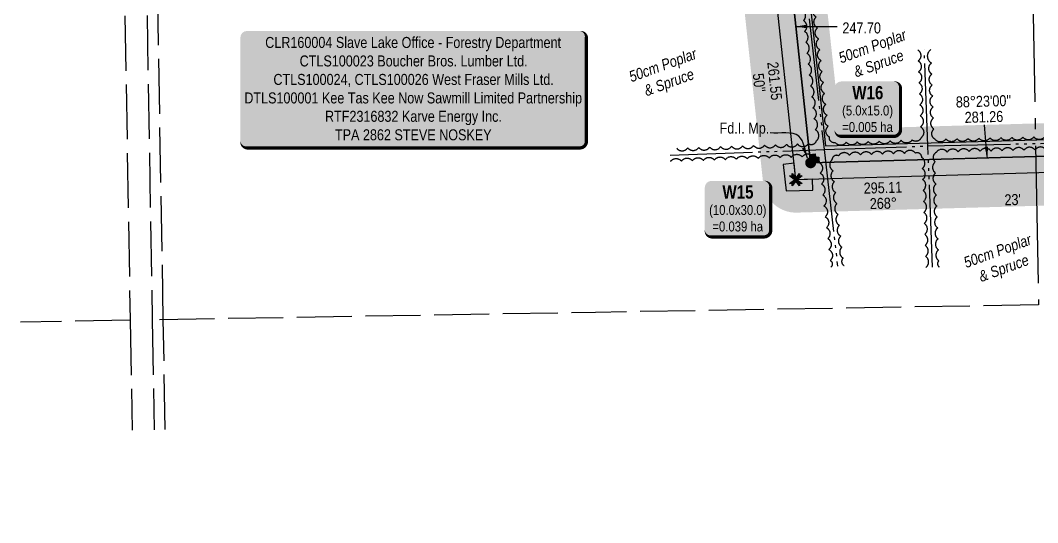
# Model space of a CAD drawing. Extents: x 571054 to 575687, y 6270459 to 6274187.
# Drawn here: x 573008 to 573933, y 6271197 to 6271654 of the extents above; entities that cross this region are included whole.
import ezdxf
from ezdxf.enums import TextEntityAlignment as Align

# ---------------------------------------------------------------- set-up
doc = ezdxf.new("R2010")
doc.units = 0
doc.header["$LTSCALE"] = 5
for name, pattern in [('0', [1, 1, 0]), ('foc-QUARTERLINE', [33, 25, -3, 2, -3]), ('foc-SEISMIC', [20.5, 15, -1, 0.5, -1, 0.5, -1, 0.5, -1]), ('foc-UNSURVEYED', [12.5, 10, -2.5])]:
    doc.linetypes.add(name, pattern=pattern)
for name, color, linetype in [('AS-SEISMIC', 224, 'foc-SEISMIC'), ('F-RW', 190, 'Continuous'), ('L-BD', 7, 'Continuous'), ('L-MON', 1, 'Continuous'), ('L-SECLBL', 7, 'Continuous'), ('L-SECQ', 8, 'foc-QUARTERLINE'), ('L-USEC', 7, 'foc-UNSURVEYED'), ('P-BUFFER-H 30m', 51, 'Continuous'), ('P-PROPOSED', 10, 'Continuous'), ('P-PROPOSED-H', 21, 'Continuous'), ('P-TEMP-BLOCKS', 250, 'Continuous'), ('P-TEMP-H', 41, 'Continuous'), ('P-TEMP_WORKSPACE', 46, 'Continuous'), ('P-WORKAREA', 113, 'Continuous'), ('P-WORKAREA-H', 111, 'Continuous'), ('T-BUSH', 110, '0'), ('T-BUSH-T', 110, 'Continuous')]:
    doc.layers.add(name, color=color, linetype=linetype)
doc.styles.add('80', font='ARIALN.TTF', dxfattribs={"height": 10})
doc.styles.add('80CG', font='ARIALN.TTF', dxfattribs={"height": 10})
doc.styles.add('80L', font='ARIALN.TTF', dxfattribs={"height": 10})
doc.styles.add('80LS', font='ARIALNI.TTF', dxfattribs={"height": 10})
doc.styles.add('BOLD', font='ARIALNB.TTF')
doc.dimstyles.new('Compass 5 000', dxfattribs={"dimscale": 5, "dimtxt": 9, "dimasz": 2, "dimexe": 0.2, "dimexo": 0.0625, "dimgap": 0.5, "dimtad": 0, "dimtih": 1, "dimtoh": 1, "dimzin": 0, "dimdsep": 46, "dimtxsty": '80CG', "dimcen": 0.1, "dimse1": 1, "dimse2": 1, "dimclrd": 256, "dimclrt": 256, "dimaunit": 1, "dimadec": 4, "dimazin": 0, "dimtfac": 0.06, "dimtofl": 0, "dimtmove": 0, "dimatfit": 1, "dimfxl": 0.2, "dimtolj": 1, "dimtzin": 0, "dimlwd": -1, "dimarcsym": 0})

# ---------------------------------------------------------------- blocks, each defined once
blk = doc.blocks.new('*U398')
h = blk.add_hatch(color=255)
edge = h.paths.add_edge_path()
edge.add_line((-151.5, -54), (151.5, -54))
edge.add_arc((151.5, -48), 6, 270, 360)
edge.add_line((157.5, -48), (157.5, 46.5))
edge.add_arc((151.5, 46.5), 6, 0, 90)
edge.add_line((151.5, 52.5), (-151.5, 52.5))
edge.add_arc((-151.5, 46.5), 6, 90, 180)
edge.add_line((-157.5, 46.5), (-157.5, -48))
edge.add_arc((-151.5, -48), 6, 180, 270)
at = {"color": 44, "flags": 128}
blk.add_lwpolyline([(-151.5, -54, 3, 3, 0), (151.5, -54, 3, 3, 0.414214), (157.5, -48, 3, 3, 0), (157.5, 46.5, 3, 0, 0.414214), (151.5, 52.5, 0, 0, 0), (-151.5, 52.5, 0, 0, 0.414214), (-157.5, 46.5, 0, 0, 0), (-157.5, -48, 0, 3, 0.414214)], format="xyseb", close=True, dxfattribs=at)
at = {"color": 44, "style": '80'}
blk.add_attdef('ENTER_TEXT_001', (-35.99, -5), '', height=10, dxfattribs=at)
blk = doc.blocks.new('fdia')
at = {"color": 255, "const_width": 1}
blk.add_lwpolyline([(-0.5, 0, 1), (0.5, 0, 1)], format="xyb", close=True, dxfattribs=at)
blk = doc.blocks.new('Fdiaa')
blk.add_blockref('fdia', (0, 0))
blk = doc.blocks.new('fdib')
at = {"color": 1, "const_width": 1.6}
blk.add_lwpolyline([(-0.4, 0, 1), (0.4, 0, 1)], format="xyb", close=True, dxfattribs=at)
at = {"color": 1}
blk.add_circle((0, 0), 0.8, dxfattribs=at)
blk = doc.blocks.new('Fdibb')
blk.add_blockref('fdib', (0, 0))
blk = doc.blocks.new('fdicc')
for name in ['Fdibb', 'Fdiaa']:
    blk.add_blockref(name, (0, 0))
blk = doc.blocks.new('FDI')
blk.add_blockref('fdicc', (0, 0))
blk = doc.blocks.new('TEMP')
h = blk.add_hatch(color=255)
h.dxf.hatch_style = 1
h.paths.add_polyline_path([(0, 0.25), (-0.67, 1.15), (-0.67, 0.67), (-1.15, 0.67), (-0.25, 0), (-1.15, -0.67), (-0.67, -0.67), (-0.67, -1.15), (0, -0.25), (0.67, -1.15), (0.67, -0.67), (1.15, -0.67), (0.25, 0), (1.15, 0.67), (0.67, 0.67), (0.67, 1.15)])
h.paths.add_polyline_path([(0.57, 0.85), (0.57, 0.57), (0.85, 0.57), (0.08, 0), (0.85, -0.57), (0.57, -0.57), (0.57, -0.85), (0, -0.08), (-0.57, -0.85), (-0.57, -0.57), (-0.85, -0.57), (-0.08, 0), (-0.85, 0.57), (-0.57, 0.57), (-0.57, 0.85), (0, 0.08)], flags=16)
h = blk.add_hatch(color=1)
h.dxf.hatch_style = 1
h.paths.add_polyline_path([(0, 0.08), (-0.57, 0.85), (-0.57, 0.57), (-0.85, 0.57), (-0.08, 0), (-0.85, -0.57), (-0.57, -0.57), (-0.57, -0.85), (0, -0.08), (0.57, -0.85), (0.57, -0.57), (0.85, -0.57), (0.08, 0), (0.85, 0.57), (0.57, 0.57), (0.57, 0.85)])
at = {"color": 1}
for p, q in [((-0.08, 0), (0.08, 0)), ((0, 0.08), (0, -0.08))]:
    blk.add_line(p, q, dxfattribs=at)
at = {"color": 255, "flags": 128}
blk.add_lwpolyline([(-0.25, 0), (-1.15, 0.67), (-0.67, 0.67), (-0.67, 1.15), (0, 0.25), (0.67, 1.15), (0.67, 0.67), (1.15, 0.67), (0.25, 0), (1.15, -0.67), (0.67, -0.67), (0.67, -1.15), (0, -0.25), (-0.67, -1.15), (-0.67, -0.67), (-1.15, -0.67)], close=True, dxfattribs=at)
at = {"color": 1, "flags": 128}
blk.add_lwpolyline([(-0.08, 0), (-0.85, 0.57), (-0.57, 0.57), (-0.57, 0.85), (0, 0.08), (0.57, 0.85), (0.57, 0.57), (0.85, 0.57), (0.08, 0), (0.85, -0.57), (0.57, -0.57), (0.57, -0.85), (0, -0.08), (-0.57, -0.85), (-0.57, -0.57), (-0.85, -0.57)], close=True, dxfattribs=at)
blk = doc.blocks.new('*U439')
h = blk.add_hatch(color=191)
edge = h.paths.add_edge_path()
edge.add_line((-24, -32.47), (24, -32.47))
edge.add_arc((24, -26.47), 6, 270, 360)
edge.add_line((30, -26.47), (30, 12.5))
edge.add_arc((24, 12.5), 6, 0, 90)
edge.add_line((24, 18.5), (-24, 18.5))
edge.add_arc((-24, 12.5), 6, 90, 180)
edge.add_line((-30, 12.5), (-30, -26.47))
edge.add_arc((-24, -26.47), 6, 180, 270)
at = {"color": 250, "flags": 128}
blk.add_lwpolyline([(-24, -32.47, 3, 3, 0), (24, -32.47, 3, 3, 0.414214), (30, -26.47, 3, 3, 0), (30, 12.5, 3, 0, 0.414214), (24, 18.5, 0, 0, 0), (-24, 18.5, 0, 0, 0.414214), (-30, 12.5, 0, 0, 0), (-30, -26.47, 0, 3, 0.414214)], format="xyseb", close=True, dxfattribs=at)
at = {"flags": 128}
blk.add_lwpolyline([(-20.29, -15.45, 0, 7.5, 0), (0, 0, 0, 0, 0)], format="xyseb", dxfattribs=at)
at = {"color": 250}
for tag, p, height, style in [('TEMP_AREA_W1_001', (-9.21, 2.24), 12, 'BOLD'), ('ENTER_TEXT_001', (-30.66, -12.47), 9, '80')]:
    blk.add_attdef(tag, p, '', height=height, dxfattribs=dict(at, style=style))
blk = doc.blocks.new('*U445')
h = blk.add_hatch(color=111)
edge = h.paths.add_edge_path()
edge.add_line((-24, -31.48), (24, -31.48))
edge.add_arc((24, -25.48), 6, 270, 360)
edge.add_line((30, -25.48), (30, 12.5))
edge.add_arc((24, 12.5), 6, 0, 90)
edge.add_line((24, 18.5), (-24, 18.5))
edge.add_arc((-24, 12.5), 6, 90, 180)
edge.add_line((-30, 12.5), (-30, -25.48))
edge.add_arc((-24, -25.48), 6, 180, 270)
at = {"color": 250, "flags": 128}
blk.add_lwpolyline([(-24, -31.48, 3, 3, 0), (24, -31.48, 3, 3, 0.414214), (30, -25.48, 3, 3, 0), (30, 12.5, 3, 0, 0.414214), (24, 18.5, 0, 0, 0), (-24, 18.5, 0, 0, 0.414214), (-30, 12.5, 0, 0, 0), (-30, -25.48, 0, 3, 0.414214)], format="xyseb", close=True, dxfattribs=at)
at = {"flags": 128}
blk.add_lwpolyline([(-25.42, -14.95, 0, 7.5, 0), (0, 0, 0, 0, 0)], format="xyseb", dxfattribs=at)
at = {"color": 250}
for tag, p, height, style in [('TEMP_AREA_W1_001', (-9.21, 2.24), 12, 'BOLD'), ('ENTER_TEXT_001', (-30.66, -12.47), 9, '80')]:
    blk.add_attdef(tag, p, '', height=height, dxfattribs=dict(at, style=style))

msp = doc.modelspace()

# ---------------------------------------------------------------- hatches: boundary and pattern name
at = {"layer": 'P-BUFFER-H 30m'}
h = msp.add_hatch(color=256, dxfattribs=at)
h.dxf.hatch_style = 1
edge = h.paths.add_edge_path()
edge.add_line((575392.087, 6271197.65), (575309.464, 6271196.924))
edge.add_arc((575309.201, 6271226.91), 29.987, 262.492338, 270.503381, ccw=False)
edge.add_line((575305.283, 6271197.18), (574670.645, 6271280.818))
edge.add_line((574670.645, 6271280.818), (574384.686, 6271275.853))
edge.add_arc((574384.165, 6271305.835), 29.987, 180.99484, 270.99484, ccw=False)
edge.add_line((574354.182, 6271305.315), (574353.184, 6271362.791))
edge.add_line((574353.184, 6271362.791), (574271.953, 6271389.012))
edge.add_arc((574281.165, 6271417.549), 29.987, 235.370932, 252.11032, ccw=False)
edge.add_line((574264.124, 6271392.874), (574236.866, 6271411.698))
edge.add_arc((574253.907, 6271436.373), 29.987, 209.066308, 235.370932, ccw=False)
edge.add_line((574227.696, 6271421.805), (574194.234, 6271482.008))
edge.add_line((574194.234, 6271482.008), (574184.185, 6271492.366))
edge.add_line((574184.185, 6271492.366), (574009.055, 6271487.402))
edge.add_line((574009.055, 6271487.402), (573714.183, 6271479.081))
edge.add_arc((573713.337, 6271509.057), 29.987, 186.176331, 271.616345, ccw=False)
edge.add_line((573683.524, 6271505.831), (573655.396, 6271765.75))
edge.add_line((573655.396, 6271765.75), (573640.572, 6271902.245))
edge.add_line((573640.572, 6271902.245), (573310.207, 6271896.39))
edge.add_arc((573309.676, 6271926.373), 29.987, 181.0153, 271.0153, ccw=False)
edge.add_line((573279.693, 6271925.842), (573279.427, 6271940.833))
edge.add_arc((573309.41, 6271941.364), 29.987, 91.0153, 181.0153, ccw=False)
edge.add_line((573308.879, 6271971.347), (573680.323, 6271977.93))
edge.add_arc((573680.854, 6271947.947), 29.987, 6.198325, 91.0153, ccw=False)
edge.add_line((573710.666, 6271951.185), (573729.928, 6271773.827))
edge.add_line((573729.928, 6271773.827), (573753.588, 6271555.191))
edge.add_line((573753.588, 6271555.191), (574006.934, 6271562.34))
edge.add_line((574006.934, 6271562.34), (574201.84, 6271567.865))
edge.add_arc((574202.69, 6271537.89), 29.987, 44.13256, 91.623695, ccw=False)
edge.add_line((574224.213, 6271558.771), (574252.183, 6271529.941))
edge.add_arc((574230.66, 6271509.06), 29.987, 29.066308, 44.13256, ccw=False)
edge.add_line((574256.871, 6271523.628), (574288.116, 6271467.413))
edge.add_line((574288.116, 6271467.413), (574301.28, 6271458.322))
edge.add_line((574301.28, 6271458.322), (574406.812, 6271424.257))
edge.add_arc((574397.6, 6271395.72), 29.987, 0.99484, 72.11032, ccw=False)
edge.add_line((574427.583, 6271396.241), (574428.358, 6271351.59))
edge.add_line((574428.358, 6271351.59), (574672.687, 6271355.833))
edge.add_arc((574673.207, 6271325.85), 29.987, 82.492338, 90.99484, ccw=False)
edge.add_line((574677.125, 6271355.581), (575311.955, 6271271.917))
edge.add_line((575311.955, 6271271.917), (575391.428, 6271272.616))
edge.add_arc((575391.691, 6271242.629), 29.987, 0.503381, 90.503381, ccw=False)
edge.add_line((575421.677, 6271242.893), (575421.809, 6271227.9))
edge.add_arc((575391.823, 6271227.636), 29.987, -89.496619, 0.503381, ccw=False)
at = {"layer": 'P-PROPOSED-H'}
h = msp.add_hatch(color=256, dxfattribs=at)
h.dxf.hatch_style = 1
h.paths.add_polyline_path([(575391.823, 6271227.636), (575309.201, 6271226.91), (574672.353, 6271310.84), (574384.165, 6271305.835), (574382.795, 6271384.744), (574281.165, 6271417.549), (574253.907, 6271436.373), (574218.518, 6271500.043), (574196.522, 6271522.715), (574008.205, 6271517.377), (573713.337, 6271509.057), (573685.209, 6271768.976), (573667.427, 6271932.713), (573309.676, 6271926.373), (573309.41, 6271941.364), (573680.854, 6271947.947), (573700.116, 6271770.589), (573726.754, 6271524.435), (574007.78, 6271532.365), (574202.69, 6271537.89), (574230.66, 6271509.06), (574265.31, 6271446.72), (574287.87, 6271431.14), (574397.6, 6271395.72), (574398.896, 6271321.087), (574673.207, 6271325.85), (575310.119, 6271241.913), (575391.691, 6271242.629)])
at = {"layer": 'P-TEMP-H'}
h = msp.add_hatch(color=256, dxfattribs=at)
h.dxf.hatch_style = 1
h.paths.add_polyline_path([(573701.786, 6271522.888), (573704.392, 6271498.805), (573728.607, 6271499.488), (573728.325, 6271509.48), (573713.337, 6271509.057), (573711.724, 6271523.963)])
at = {"layer": 'P-WORKAREA-H'}
h = msp.add_hatch(color=256, dxfattribs=at)
h.dxf.hatch_style = 1
h.paths.add_polyline_path([(573734.248, 6271524.646), (573726.754, 6271524.435), (573725.947, 6271531.888), (573730.916, 6271532.426), (573731.226, 6271529.561), (573734.107, 6271529.642)])

# ---------------------------------------------------------------- linework, layer by layer
at = {"layer": 'AS-SEISMIC'}
for p, q in [((573833.526, 6271539.715), (573830.208, 6271627.352)), ((573837.698, 6271429.523), (573833.526, 6271539.715))]:
    msp.add_line(p, q, dxfattribs=at)
at = {"layer": 'AS-SEISMIC', "flags": 128}
for points in [[(573692.538, 6271961.309), (573711.472, 6271782.859), (573723.246, 6271674.23), (573739.027, 6271536.409)], [(573833.526, 6271539.715), (574007.238, 6271543.705), (574033.447, 6271544.581)], [(573598.966, 6271531.509), (573739.027, 6271536.409)], [(573739.027, 6271536.409), (573833.526, 6271539.715)], [(573739.027, 6271536.409), (573751.184, 6271430.238)]]:
    msp.add_lwpolyline(points, dxfattribs=at)
at = {"layer": 'F-RW'}
msp.add_lwpolyline([(574007.78, 6271532.365), (573726.754, 6271524.435), (573700.097, 6271770.577), (573680.854, 6271947.947), (573309.41, 6271941.364), (573309.144, 6271956.355), (573694.283, 6271963.181), (573715.003, 6271772.194), (573740.17, 6271539.813), (574007.357, 6271547.353)], dxfattribs=at)
at = {"layer": 'L-SECQ'}
msp.add_line((573919.213, 6272199.788), (573934.123, 6271395.094), dxfattribs=at)
at = {"layer": 'L-USEC'}
for p, q in [((573100.518, 6271783.233), (573107.464, 6271381.096)), ((573120.627, 6271783.581), (573127.573, 6271381.443)), ((573137.622, 6271381.607), (573130.676, 6271783.744)), ((573107.464, 6271381.096), (573007.521, 6271379.404)), ((573107.464, 6271381.096), (573109.192, 6271281.154)), ((573127.573, 6271381.443), (573129.301, 6271281.495)), ((573139.349, 6271281.665), (573137.622, 6271381.607))]:
    msp.add_line(p, q, dxfattribs=at)
at = {"layer": 'L-USEC', "flags": 128}
msp.add_lwpolyline([(573934.123, 6271395.094), (573530.844, 6271388.265), (573127.573, 6271381.443)], dxfattribs=at)
at = {"layer": 'P-PROPOSED', "flags": 128}
msp.add_lwpolyline([(574008.205, 6271517.377), (573713.337, 6271509.057), (573685.209, 6271768.976), (573667.427, 6271932.713), (573309.676, 6271926.373), (573309.41, 6271941.364), (573680.854, 6271947.947), (573700.116, 6271770.589), (573726.754, 6271524.435), (574007.78, 6271532.365)], dxfattribs=at)
at = {"layer": 'P-TEMP_WORKSPACE', "flags": 128}
msp.add_lwpolyline([(573701.786, 6271522.888), (573704.392, 6271498.805), (573728.607, 6271499.488), (573728.325, 6271509.48), (573713.337, 6271509.057), (573711.724, 6271523.963)], close=True, dxfattribs=at)
at = {"layer": 'P-WORKAREA'}
msp.add_lwpolyline([(573734.248, 6271524.646), (573726.754, 6271524.435), (573725.947, 6271531.888), (573730.916, 6271532.426), (573731.226, 6271529.561), (573734.107, 6271529.642)], close=True, dxfattribs=at)
at = {"layer": 'T-BUSH', "flags": 128}
for points in [[(573824.214, 6271627.154, -0.5205671), (573824.592, 6271617.165, -0.5205671), (573824.97, 6271607.176, -0.5205671), (573825.348, 6271597.188, -0.5205671), (573825.726, 6271587.199, -0.5205671), (573826.105, 6271577.211, -0.5205671), (573826.483, 6271567.222, -0.5205671), (573826.861, 6271557.233, -0.5205671), (573827.239, 6271547.245, -0.5205671), (573819.062, 6271545.21, -0.5205671), (573809.072, 6271544.861, -0.5205671), (573799.083, 6271544.511, -0.5205671), (573789.093, 6271544.162, -0.5205671), (573779.104, 6271543.812, -0.5205671), (573769.114, 6271543.463, -0.5205671), (573759.124, 6271543.113, -0.5205671), (573749.135, 6271542.764, -0.5205671), (573743.801, 6271547.793, -0.5205671), (573742.714, 6271557.73, -0.5205671), (573741.626, 6271567.666, -0.5205671), (573740.539, 6271577.603, -0.5205671), (573739.452, 6271587.539, -0.5205671), (573738.365, 6271597.476, -0.5205671), (573737.278, 6271607.412, -0.5205671), (573736.191, 6271617.349, -0.5205671), (573735.104, 6271627.285, -0.5205671), (573734.017, 6271637.222, -0.5205671), (573732.93, 6271647.158, -0.5205671), (573731.843, 6271657.095, -0.5205671), (573730.756, 6271667.031, -0.5205671), (573729.669, 6271676.968, -0.5205671), (573728.581, 6271686.904, -0.5205671), (573727.494, 6271696.84, -0.5205671), (573726.407, 6271706.777, -0.5205671), (573725.32, 6271716.713, -0.5205671), (573724.233, 6271726.65, -0.5205671), (573723.146, 6271736.586, -0.5205671), (573722.059, 6271746.523, -0.5205671), (573720.972, 6271756.459, -0.5205671), (573719.885, 6271766.396, -0.5205671), (573718.798, 6271776.332, -0.5205671), (573717.711, 6271786.269, -0.5205671), (573716.624, 6271796.205, -0.5205671), (573715.536, 6271806.142, -0.5205671), (573714.449, 6271816.078, -0.5205671), (573713.362, 6271826.015, -0.5205671), (573712.275, 6271835.951, -0.5205671), (573711.188, 6271845.888, -0.5205671), (573710.101, 6271855.824, -0.5205671), (573709.014, 6271865.76, -0.5205671), (573707.927, 6271875.697, -0.5205671), (573706.84, 6271885.633, -0.5205671), (573705.753, 6271895.57, -0.5205671), (573704.666, 6271905.506, -0.5205671), (573703.579, 6271915.443, -0.5205671), (573702.492, 6271925.379, -0.5205671), (573701.404, 6271935.316, -0.5205671), (573700.317, 6271945.252, -0.5205671), (573699.23, 6271955.189, -0.5205671), (573708.823, 6271955.887, -0.5205671), (573718.813, 6271956.242, -0.5205671), (573728.802, 6271956.598, -0.5205671), (573738.791, 6271956.953, -0.5205671), (573748.781, 6271957.308, -0.5205671), (573758.77, 6271957.664, -0.5205671), (573768.76, 6271958.019, -0.5205671), (573778.149, 6271960.925, -0.5205671), (573787.248, 6271965.063, -0.5205671), (573796.347, 6271969.201, -0.5205671), (573805.446, 6271973.339, -0.5205671), (573811.157, 6271971.989, -0.5205671), (573811.535, 6271962.001, -0.5205671), (573811.913, 6271952.012, -0.5205671), (573812.292, 6271942.024, -0.5205671), (573812.67, 6271932.035, -0.5205671), (573813.048, 6271922.046, -0.5205671), (573813.426, 6271912.058, -0.5205671), (573813.804, 6271902.069, -0.5205671), (573814.183, 6271892.081, -0.5205671), (573814.561, 6271882.092, -0.5205671), (573814.969, 6271871.306, -0.5205671)], [(573604.887, 6271537.717, 0.5205671), (573614.876, 6271538.067, 0.5205671), (573624.866, 6271538.416, 0.5205671), (573634.856, 6271538.766, 0.5205671), (573644.845, 6271539.115, 0.5205671), (573654.835, 6271539.465, 0.5205671), (573664.825, 6271539.814, 0.5205671), (573674.814, 6271540.164, 0.5205671), (573684.804, 6271540.513, 0.5205671), (573694.794, 6271540.863, 0.5205671), (573704.783, 6271541.212, 0.5205671), (573714.773, 6271541.562, 0.5205671), (573724.762, 6271541.911, 0.5205671), (573732.085, 6271544.569, 0.5205671), (573730.998, 6271554.506, 0.5205671), (573729.911, 6271564.442, 0.5205671), (573728.824, 6271574.379, 0.5205671), (573727.737, 6271584.315, 0.5205671), (573726.65, 6271594.252, 0.5205671), (573725.563, 6271604.188, 0.5205671), (573724.476, 6271614.125, 0.5205671), (573723.389, 6271624.061, 0.5205671), (573722.302, 6271633.998, 0.5205671), (573721.215, 6271643.934, 0.5205671), (573720.128, 6271653.871, 0.5205671), (573719.041, 6271663.807, 0.5205671), (573717.954, 6271673.744, 0.5205671), (573716.867, 6271683.68, 0.5205671), (573715.78, 6271693.616, 0.5205671), (573714.693, 6271703.553, 0.5205671), (573713.606, 6271713.489, 0.5205671), (573712.519, 6271723.426, 0.5205671), (573711.432, 6271733.362, 0.5205671), (573710.345, 6271743.299, 0.5205671), (573709.258, 6271753.235, 0.5205671), (573708.171, 6271763.172, 0.5205671), (573707.084, 6271773.108, 0.5205671), (573705.997, 6271783.045, 0.5205671), (573704.91, 6271792.981, 0.5205671), (573703.823, 6271802.918, 0.5205671), (573702.736, 6271812.854, 0.5205671), (573701.649, 6271822.791, 0.5205671), (573700.562, 6271832.727, 0.5205671), (573699.475, 6271842.664, 0.5205671), (573698.388, 6271852.6, 0.5205671), (573697.301, 6271862.537, 0.5205671), (573696.214, 6271872.473, 0.5205671), (573695.127, 6271882.41, 0.5205671), (573694.04, 6271892.346, 0.5205671), (573692.953, 6271902.283, 0.5205671), (573691.866, 6271912.219, 0.5205671), (573690.779, 6271922.155, 0.5205671), (573689.692, 6271932.092, 0.5205671), (573688.605, 6271942.028, 0.5205671), (573687.518, 6271951.965, 0.5205671), (573680.422, 6271955.056, 0.5205671), (573672.088, 6271951.354, 0.5205671), (573665.613, 6271943.738, 0.5205671), (573659.139, 6271936.123, 0.5205671), (573652.664, 6271928.508, 0.5205671), (573646.189, 6271920.893, 0.5205671), (573639.714, 6271913.278, 0.5205671), (573633.239, 6271905.663, 0.5205671), (573626.764, 6271898.048, 0.5205671), (573620.289, 6271890.432, 0.5205671), (573613.814, 6271882.817, 0.5205671), (573607.339, 6271875.202, 0.5205671), (573600.864, 6271867.587, 0.5205671), (573594.389, 6271859.972, 0.5205671), (573587.914, 6271852.357, 0.5205671), (573581.439, 6271844.742, 0.5205671), (573574.964, 6271837.127, 0.5205671), (573568.489, 6271829.511, 0.5205671), (573563.735, 6271823.921, 0.5205671)], [(574024.949, 6271632.85, -0.5205671), (574025.232, 6271622.858, -0.5205671), (574025.514, 6271612.866, -0.5205671), (574025.797, 6271602.874, -0.5205671), (574026.08, 6271592.882, -0.5205671), (574026.363, 6271582.891, -0.5205671), (574026.646, 6271572.899, -0.5205671), (574026.928, 6271562.907, -0.5205671), (574027.211, 6271552.915, -0.5205671), (574019.802, 6271550.222, -0.5205671), (574009.809, 6271549.98, -0.5205671), (573999.816, 6271549.738, -0.5205671), (573989.823, 6271549.496, -0.5205671), (573979.831, 6271549.254, -0.5205671), (573969.838, 6271549.012, -0.5205671), (573959.845, 6271548.77, -0.5205671), (573949.852, 6271548.528, -0.5205671), (573939.859, 6271548.286, -0.5205671), (573929.867, 6271548.044, -0.5205671), (573919.874, 6271547.802, -0.5205671), (573909.881, 6271547.56, -0.5205671), (573899.888, 6271547.318, -0.5205671), (573889.895, 6271547.076, -0.5205671), (573879.902, 6271546.834, -0.5205671), (573869.91, 6271546.592, -0.5205671), (573859.917, 6271546.35, -0.5205671), (573849.924, 6271546.108, -0.5205671), (573839.931, 6271545.866, -0.5205671), (573838.941, 6271555.204, -0.5205671), (573838.563, 6271565.192, -0.5205671), (573838.185, 6271575.181, -0.5205671), (573837.807, 6271585.169, -0.5205671), (573837.429, 6271595.158, -0.5205671), (573837.05, 6271605.147, -0.5205671), (573836.672, 6271615.135, -0.5205671), (573836.202, 6271627.55, -0.5205671)], [(574030.259, 6271445.242, 0.5205671), (574029.976, 6271455.233, 0.5205671), (574029.693, 6271465.225, 0.5205671), (574029.411, 6271475.217, 0.5205671), (574029.128, 6271485.209, 0.5205671), (574028.845, 6271495.2, 0.5205671), (574028.562, 6271505.192, 0.5205671), (574028.279, 6271515.184, 0.5205671), (574027.996, 6271525.176, 0.5205671), (574027.714, 6271535.167, 0.5205671), (574020.875, 6271538.25, 0.5205671), (574010.882, 6271538.008, 0.5205671), (574000.889, 6271537.766, 0.5205671), (573990.897, 6271537.524, 0.5205671), (573980.904, 6271537.282, 0.5205671), (573970.911, 6271537.04, 0.5205671), (573960.918, 6271536.798, 0.5205671), (573950.925, 6271536.555, 0.5205671), (573940.932, 6271536.313, 0.5205671), (573930.94, 6271536.071, 0.5205671), (573920.947, 6271535.829, 0.5205671), (573910.954, 6271535.587, 0.5205671), (573900.961, 6271535.345, 0.5205671), (573890.968, 6271535.103, 0.5205671), (573880.975, 6271534.861, 0.5205671), (573870.983, 6271534.619, 0.5205671), (573860.99, 6271534.377, 0.5205671), (573850.997, 6271534.135, 0.5205671), (573841.004, 6271533.893, 0.5205671), (573840.08, 6271525.128, 0.5205671), (573840.458, 6271515.14, 0.5205671), (573840.836, 6271505.151, 0.5205671), (573841.215, 6271495.163, 0.5205671), (573841.593, 6271485.174, 0.5205671), (573841.971, 6271475.185, 0.5205671), (573842.349, 6271465.197, 0.5205671), (573842.727, 6271455.208, 0.5205671), (573843.106, 6271445.22, 0.5205671), (573843.484, 6271435.231, 0.5205671), (573843.691, 6271429.75, 0.5205671)], [(573599.175, 6271525.515, -0.5205671), (573609.165, 6271525.865, -0.5205671), (573619.155, 6271526.214, -0.5205671), (573629.144, 6271526.564, -0.5205671), (573639.134, 6271526.913, -0.5205671), (573649.123, 6271527.263, -0.5205671), (573659.113, 6271527.612, -0.5205671), (573669.103, 6271527.962, -0.5205671), (573679.092, 6271528.311, -0.5205671), (573689.082, 6271528.661, -0.5205671), (573699.072, 6271529.01, -0.5205671), (573709.061, 6271529.36, -0.5205671), (573719.051, 6271529.709, -0.5205671), (573729.041, 6271530.059, -0.5205671), (573734.306, 6271524.921, -0.5205671), (573735.443, 6271514.991, -0.5205671), (573736.58, 6271505.06, -0.5205671), (573737.717, 6271495.129, -0.5205671), (573738.854, 6271485.198, -0.5205671), (573739.991, 6271475.267, -0.5205671), (573741.128, 6271465.336, -0.5205671), (573742.266, 6271455.405, -0.5205671), (573743.403, 6271445.475, -0.5205671), (573744.54, 6271435.544, -0.5205671), (573745.225, 6271429.556, -0.5205671)], [(573831.705, 6271429.296, 0.5205671), (573831.327, 6271439.285, 0.5205671), (573830.949, 6271449.274, 0.5205671), (573830.57, 6271459.262, 0.5205671), (573830.192, 6271469.251, 0.5205671), (573829.814, 6271479.239, 0.5205671), (573829.436, 6271489.228, 0.5205671), (573829.058, 6271499.217, 0.5205671), (573828.679, 6271509.205, 0.5205671), (573828.301, 6271519.194, 0.5205671), (573827.923, 6271529.182, 0.5205671), (573822.1, 6271533.314, 0.5205671), (573812.11, 6271532.965, 0.5205671), (573802.12, 6271532.615, 0.5205671), (573792.131, 6271532.266, 0.5205671), (573782.141, 6271531.916, 0.5205671), (573772.151, 6271531.567, 0.5205671), (573762.162, 6271531.217, 0.5205671), (573752.172, 6271530.868, 0.5205671), (573746.127, 6271527.122, 0.5205671), (573747.264, 6271517.191, 0.5205671), (573748.401, 6271507.26, 0.5205671), (573749.538, 6271497.329, 0.5205671), (573750.676, 6271487.398, 0.5205671), (573751.813, 6271477.467, 0.5205671), (573752.95, 6271467.536, 0.5205671), (573754.087, 6271457.606, 0.5205671), (573755.224, 6271447.675, 0.5205671), (573756.361, 6271437.744, 0.5205671), (573757.142, 6271430.921, 0.5205671)]]:
    msp.add_lwpolyline(points, format="xyb", dxfattribs=at)

# ---------------------------------------------------------------- block references
at = {"layer": 'L-MON'}
for name, p, xscale, yscale, zscale in [('FDI', (573726.754, 6271524.435), 4.999999999999965, 4.999999999999965, 4.999999999999965), ('TEMP', (573713.337, 6271509.057), 4.99787839999997, 4.99787839999997, 4.99787839999997)]:
    msp.add_blockref(name, p, dxfattribs=dict(at, xscale=xscale, yscale=yscale, zscale=zscale))
at = {"layer": 'L-SECLBL'}
ref = msp.add_blockref('*U398', (573365.234, 6271591.927), dxfattribs=dict(at, xscale=0.99957568, yscale=0.99957568, zscale=0.99957568))
ref.add_attrib('ENTER_TEXT_001', 'CLR160004 Slave Lake Office - Forestry Department', (573230.376, 6271628.949), dxfattribs={"layer": '0', "color": 44, "height": 9.99576, "style": '80'})
ref.add_attrib('ENTER_TEXT_002', 'CTLS100023 Boucher Bros. Lumber Ltd.', (573261.693, 6271612.112), dxfattribs={"layer": '0', "color": 44, "height": 9.99576, "style": '80'})
ref.add_attrib('ENTER_TEXT_003', 'CTLS100024, CTLS100026 West Fraser Mills Ltd.', (573237.839, 6271595.276), dxfattribs={"layer": '0', "color": 44, "height": 9.99576, "style": '80'})
ref.add_attrib('ENTER_TEXT_004', 'DTLS100001 Kee Tas Kee Now Sawmill Limited Partnership', (573211.336, 6271578.439), dxfattribs={"layer": '0', "color": 44, "height": 9.99576, "style": '80'})
ref.add_attrib('ENTER_TEXT_005', 'RTF2316832 Karve Energy Inc.', (573284.763, 6271561.738), dxfattribs={"layer": '0', "color": 44, "height": 9.99576, "style": '80'})
ref.add_attrib('ENTER_TEXT_006', 'TPA 2862 STEVE NOSKEY', (573293.855, 6271544.901), dxfattribs={"layer": '0', "color": 44, "height": 9.99576, "style": '80'})
at = {"layer": 'P-TEMP-BLOCKS'}
ref = msp.add_blockref('*U445', (573778.539, 6271579.951), dxfattribs=dict(at, xscale=0.99957568, yscale=0.99957568, zscale=0.99957568))
ref.add_attrib('TEMP_AREA_W1_001', 'W16', (573764.633, 6271582.296), dxfattribs={"layer": '0', "color": 250, "height": 11.9949, "style": 'BOLD'})
ref.add_attrib('ENTER_TEXT_001', '(5.0x15.0)', (573755.34, 6271567.486), dxfattribs={"layer": '0', "color": 250, "height": 8.9962, "style": '80'})
ref.add_attrib('ENTER_TEXT_002', '=0.005 ha', (573755.413, 6271552.455), dxfattribs={"layer": '0', "color": 250, "height": 8.9962, "style": '80'})
ref = msp.add_blockref('*U439', (573660.417, 6271489.452), dxfattribs=dict(at, xscale=0.99957568, yscale=0.99957568, zscale=0.99957568))
ref.add_attrib('TEMP_AREA_W1_001', 'W15', (573646.479, 6271491.797), dxfattribs={"layer": '0', "color": 250, "height": 11.9949, "style": 'BOLD'})
ref.add_attrib('ENTER_TEXT_001', '(10.0x30.0)', (573634.352, 6271476.987), dxfattribs={"layer": '0', "color": 250, "height": 8.99618, "style": '80'})
ref.add_attrib('ENTER_TEXT_002', '=0.039 ha', (573637.291, 6271461.956), dxfattribs={"layer": '0', "color": 250, "height": 8.9962, "style": '80'})

# ---------------------------------------------------------------- texts
at = {"layer": 'L-BD', "style": '80L'}
msp.add_text('247.70', height=9.9958, dxfattribs=at).set_placement((573773.179, 6271647.178), align=Align.MIDDLE)
for s, rotation, p in [('261.55', 276.1855, (573694.062, 6271598.913)), ("50''", 276.1855, (573679.901, 6271597.378)), ("88°23'00''", 1.6163, (573884.052, 6271580.438)), ('281.26', 1.6163, (573884.453, 6271566.2)), ('295.11', 1.6163, (573792.527, 6271501.792)), ("23'", 1.6163, (573910.594, 6271490.874)), ('268°', 1.6163, (573792.929, 6271487.553))]:
    msp.add_text(s, height=9.9958, rotation=rotation, dxfattribs=at).set_placement(p, align=Align.MIDDLE)
at = {"layer": 'L-MON', "insert": (573643.905, 6271561.009), "char_height": 9.9969, "attachment_point": 1, "style": '80L'}
msp.add_mtext_dynamic_manual_height_columns('Fd.I. Mp.', width=44.33436, gutter_width=50, heights=[0], dxfattribs=at)
at = {"layer": 'T-BUSH-T', "char_height": 9.99571, "width": 65.3789, "attachment_point": 2, "rotation": 20, "style": '80LS'}
for insert in [(573781.235, 6271635.17), (573590.459, 6271618.052), (573895.072, 6271448.929)]:
    msp.add_mtext('50cm Poplar \\P& Spruce', dxfattribs=dict(at, insert=insert))

# ---------------------------------------------------------------- leaders
at = {"layer": 'L-BD', "path_type": 1}
for points in [[(573713.331, 6271648.472), (573750.871, 6271648.472)], [(573887.557, 6271528.973), (573884.813, 6271558.908)]]:
    msp.add_leader(points, dimstyle='Compass 5 000', override={"dimgap": 0.5, "dimtad": 0}, dxfattribs=at)
at = {"layer": 'L-MON', "path_type": 1}
msp.add_leader([(573723.957, 6271528.727), (573716.094, 6271548.559), (573689.763, 6271551.649)], dimstyle='Compass 5 000', override={"dimgap": 0.5, "dimtad": 0}, dxfattribs=at)

doc.saveas('drawing.dxf')
